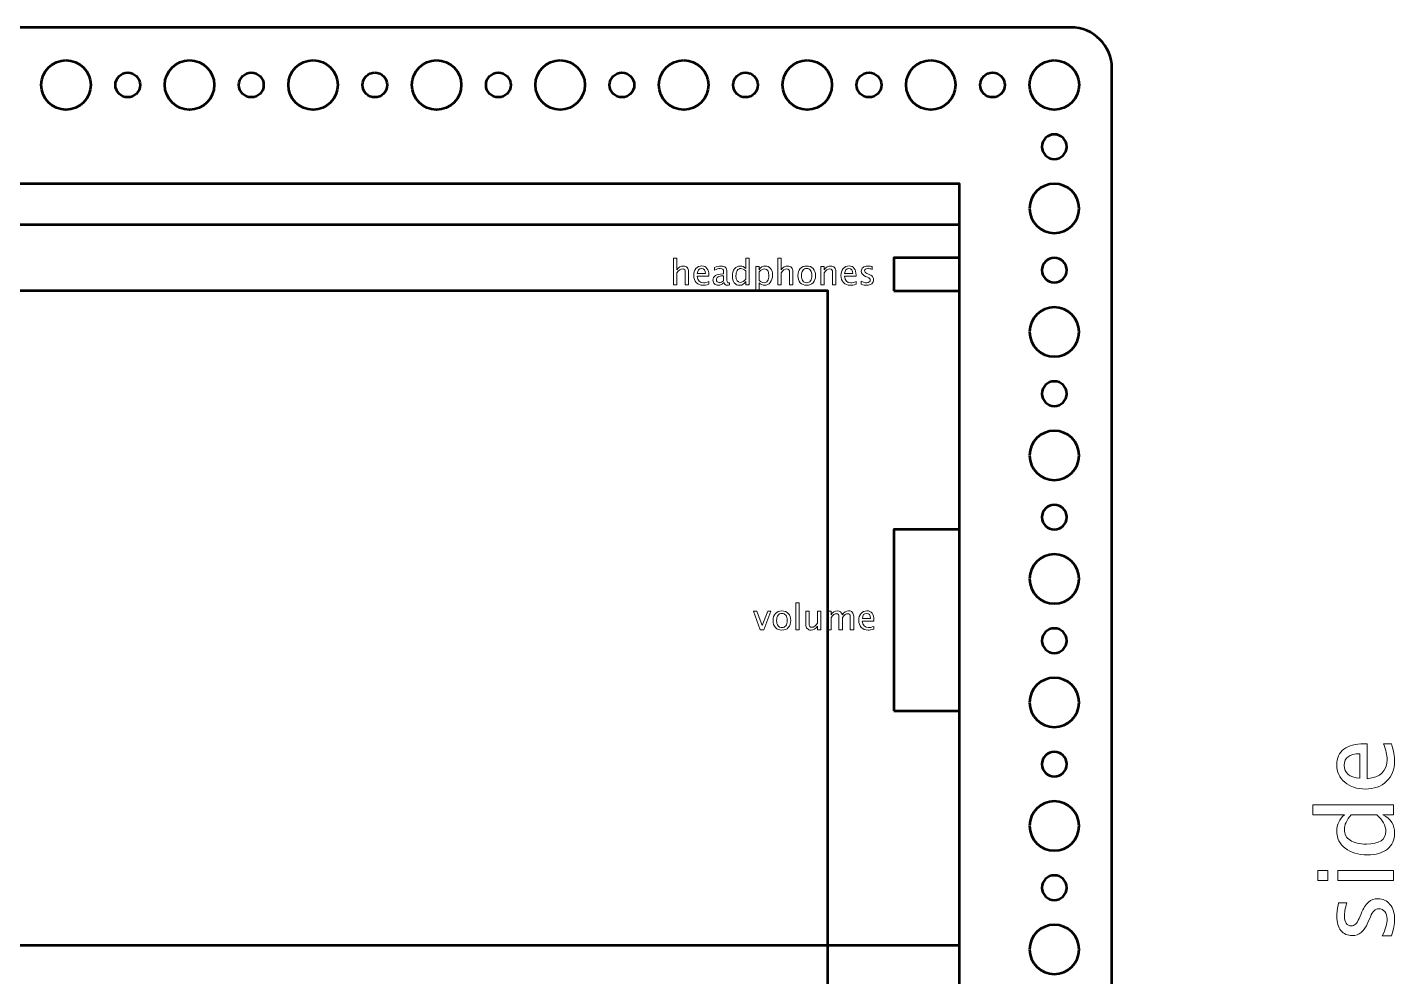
# Model space of a CAD drawing. Header units: centimetres. Extents: x -69 to 69, y -115 to 104.
# Drawn here: x 48.28 to 64.88, y -74.58 to -63.05 of the extents above; entities that cross this region are included whole.
import ezdxf

# ---------------------------------------------------------------- set-up
doc = ezdxf.new("R2010")
doc.units = ezdxf.units.CM
doc.header["$MEASUREMENT"] = 0
doc.layers.add('Layer 1', color=7, linetype='Continuous')

msp = doc.modelspace()

# ---------------------------------------------------------------- linework, layer by layer
at = {"layer": 'Layer 1', "color": 30, "lineweight": 53}
for points in [[(30.4, -85.05), (59.6, -85.05), (59.6, -64.95), (30.4, -64.95), (30.4, -85.05)], [(58.8, -66.25), (59.6, -66.25), (59.6, -65.85), (58.8, -65.85), (58.8, -66.25)], [(32, -83.75), (58, -83.75), (58, -66.25), (32, -66.25), (32, -83.75)], [(58.8, -71.35), (59.6, -71.35), (59.6, -69.15), (58.8, -69.15), (58.8, -71.35)]]:
    msp.add_lwpolyline(points, close=True, dxfattribs=at)
at = {"layer": 'Layer 1', "lineweight": 53}
for centre, major_axis in [((48.75001, -63.75001), (0, 0.30001)), ((50.25001, -63.75001), (0, 0.30001)), ((51.75001, -63.75001), (0, 0.30001)), ((53.25001, -63.75001), (0, 0.30001)), ((54.75001, -63.75001), (0, 0.30001)), ((56.25001, -63.75001), (0, 0.30001)), ((57.75001, -63.75001), (0, 0.30001)), ((59.25001, -63.75001), (0, 0.30001)), ((60.75001, -63.75001), (0, 0.30001)), ((49.5, -63.75), (0, 0.15)), ((51, -63.75), (0, 0.15)), ((52.5, -63.75), (0, 0.15)), ((54, -63.75), (0, 0.15)), ((55.5, -63.75), (0, 0.15)), ((57, -63.75), (0, 0.15)), ((58.5, -63.75), (0, 0.15)), ((60, -63.75), (0, 0.15))]:
    msp.add_ellipse(centre, major_axis=major_axis, ratio=1, dxfattribs=at)
for points, knots in [([(28.55, -86.45), (28.55, -86.45), (28.55, -63.55), (28.55, -63.55), (28.55, -63.55), (28.55, -63.27386), (28.77386, -63.05), (29.05, -63.05), (29.05, -63.05), (29.05, -63.05), (60.95, -63.05), (60.95, -63.05), (60.95, -63.05), (61.22614, -63.05), (61.45, -63.27386), (61.45, -63.55), (61.45, -63.55), (61.45, -63.55), (61.45, -86.45), (61.45, -86.45), (61.45, -86.45), (61.45, -86.72614), (61.22614, -86.95), (60.95, -86.95), (60.95, -86.95), (60.95, -86.95), (29.05, -86.95), (29.05, -86.95), (29.05, -86.95), (28.77386, -86.95), (28.55, -86.72614), (28.55, -86.45)], [0, 0, 0, 0, 0.11111111, 0.11111111, 0.11111111, 0.11111111, 0.22222222, 0.22222222, 0.22222222, 0.22222222, 0.33333333, 0.33333333, 0.33333333, 0.33333333, 0.44444444, 0.44444444, 0.44444444, 0.44444444, 0.55555556, 0.55555556, 0.55555556, 0.55555556, 0.66666667, 0.66666667, 0.66666667, 0.66666667, 0.77777778, 0.77777778, 0.77777778, 0.77777778, 1, 1, 1, 1]), ([(60.6, -64.5), (60.6, -64.41716), (60.66716, -64.35), (60.75, -64.35), (60.75, -64.35), (60.83284, -64.35), (60.9, -64.41716), (60.9, -64.5), (60.9, -64.5), (60.9, -64.58284), (60.83284, -64.65), (60.75, -64.65), (60.75, -64.65), (60.66716, -64.65), (60.6, -64.58284), (60.6, -64.5)], [0, 0, 0, 0, 0.2, 0.2, 0.2, 0.2, 0.4, 0.4, 0.4, 0.4, 0.6, 0.6, 0.6, 0.6, 1, 1, 1, 1]), ([(60.45, -65.25), (60.45, -65.08431), (60.58431, -64.95), (60.75, -64.95), (60.75, -64.95), (60.91569, -64.95), (61.05, -65.08431), (61.05, -65.25), (61.05, -65.25), (61.05, -65.41569), (60.91569, -65.55), (60.75, -65.55), (60.75, -65.55), (60.58431, -65.55), (60.45, -65.41569), (60.45, -65.25)], [0, 0, 0, 0, 0.2, 0.2, 0.2, 0.2, 0.4, 0.4, 0.4, 0.4, 0.6, 0.6, 0.6, 0.6, 1, 1, 1, 1]), ([(60.6, -66), (60.6, -65.91716), (60.66716, -65.85), (60.75, -65.85), (60.75, -65.85), (60.83284, -65.85), (60.9, -65.91716), (60.9, -66), (60.9, -66), (60.9, -66.08284), (60.83284, -66.15), (60.75, -66.15), (60.75, -66.15), (60.66716, -66.15), (60.6, -66.08284), (60.6, -66)], [0, 0, 0, 0, 0.2, 0.2, 0.2, 0.2, 0.4, 0.4, 0.4, 0.4, 0.6, 0.6, 0.6, 0.6, 1, 1, 1, 1]), ([(32, -66.25), (32, -66.25), (58, -66.25), (58, -66.25), (58, -66.25), (58, -66.25), (58, -83.75), (58, -83.75), (58, -83.75), (58, -83.75), (32, -83.75), (32, -83.75), (32, -83.75), (32, -83.75), (32, -66.25), (32, -66.25)], [0, 0, 0, 0, 0.2, 0.2, 0.2, 0.2, 0.4, 0.4, 0.4, 0.4, 0.6, 0.6, 0.6, 0.6, 1, 1, 1, 1]), ([(60.45, -66.75), (60.45, -66.58431), (60.58431, -66.45), (60.75, -66.45), (60.75, -66.45), (60.91569, -66.45), (61.05, -66.58431), (61.05, -66.75), (61.05, -66.75), (61.05, -66.91569), (60.91569, -67.05), (60.75, -67.05), (60.75, -67.05), (60.58431, -67.05), (60.45, -66.91569), (60.45, -66.75)], [0, 0, 0, 0, 0.2, 0.2, 0.2, 0.2, 0.4, 0.4, 0.4, 0.4, 0.6, 0.6, 0.6, 0.6, 1, 1, 1, 1]), ([(60.6, -67.5), (60.6, -67.41716), (60.66716, -67.35), (60.75, -67.35), (60.75, -67.35), (60.83284, -67.35), (60.9, -67.41716), (60.9, -67.5), (60.9, -67.5), (60.9, -67.58284), (60.83284, -67.65), (60.75, -67.65), (60.75, -67.65), (60.66716, -67.65), (60.6, -67.58284), (60.6, -67.5)], [0, 0, 0, 0, 0.2, 0.2, 0.2, 0.2, 0.4, 0.4, 0.4, 0.4, 0.6, 0.6, 0.6, 0.6, 1, 1, 1, 1]), ([(60.45, -68.25), (60.45, -68.08431), (60.58431, -67.95), (60.75, -67.95), (60.75, -67.95), (60.91569, -67.95), (61.05, -68.08431), (61.05, -68.25), (61.05, -68.25), (61.05, -68.41569), (60.91569, -68.55), (60.75, -68.55), (60.75, -68.55), (60.58431, -68.55), (60.45, -68.41569), (60.45, -68.25)], [0, 0, 0, 0, 0.2, 0.2, 0.2, 0.2, 0.4, 0.4, 0.4, 0.4, 0.6, 0.6, 0.6, 0.6, 1, 1, 1, 1]), ([(60.6, -69), (60.6, -68.91716), (60.66716, -68.85), (60.75, -68.85), (60.75, -68.85), (60.83284, -68.85), (60.9, -68.91716), (60.9, -69), (60.9, -69), (60.9, -69.08284), (60.83284, -69.15), (60.75, -69.15), (60.75, -69.15), (60.66716, -69.15), (60.6, -69.08284), (60.6, -69)], [0, 0, 0, 0, 0.2, 0.2, 0.2, 0.2, 0.4, 0.4, 0.4, 0.4, 0.6, 0.6, 0.6, 0.6, 1, 1, 1, 1]), ([(60.45, -69.75), (60.45, -69.58431), (60.58431, -69.45), (60.75, -69.45), (60.75, -69.45), (60.91569, -69.45), (61.05, -69.58431), (61.05, -69.75), (61.05, -69.75), (61.05, -69.91569), (60.91569, -70.05), (60.75, -70.05), (60.75, -70.05), (60.58431, -70.05), (60.45, -69.91569), (60.45, -69.75)], [0, 0, 0, 0, 0.2, 0.2, 0.2, 0.2, 0.4, 0.4, 0.4, 0.4, 0.6, 0.6, 0.6, 0.6, 1, 1, 1, 1]), ([(60.6, -70.5), (60.6, -70.41716), (60.66716, -70.35), (60.75, -70.35), (60.75, -70.35), (60.83284, -70.35), (60.9, -70.41716), (60.9, -70.5), (60.9, -70.5), (60.9, -70.58284), (60.83284, -70.65), (60.75, -70.65), (60.75, -70.65), (60.66716, -70.65), (60.6, -70.58284), (60.6, -70.5)], [0, 0, 0, 0, 0.2, 0.2, 0.2, 0.2, 0.4, 0.4, 0.4, 0.4, 0.6, 0.6, 0.6, 0.6, 1, 1, 1, 1]), ([(60.45, -71.25), (60.45, -71.08431), (60.58431, -70.95), (60.75, -70.95), (60.75, -70.95), (60.91569, -70.95), (61.05, -71.08431), (61.05, -71.25), (61.05, -71.25), (61.05, -71.41569), (60.91569, -71.55), (60.75, -71.55), (60.75, -71.55), (60.58431, -71.55), (60.45, -71.41569), (60.45, -71.25)], [0, 0, 0, 0, 0.2, 0.2, 0.2, 0.2, 0.4, 0.4, 0.4, 0.4, 0.6, 0.6, 0.6, 0.6, 1, 1, 1, 1]), ([(60.6, -72), (60.6, -71.91716), (60.66716, -71.85), (60.75, -71.85), (60.75, -71.85), (60.83284, -71.85), (60.9, -71.91716), (60.9, -72), (60.9, -72), (60.9, -72.08284), (60.83284, -72.15), (60.75, -72.15), (60.75, -72.15), (60.66716, -72.15), (60.6, -72.08284), (60.6, -72)], [0, 0, 0, 0, 0.2, 0.2, 0.2, 0.2, 0.4, 0.4, 0.4, 0.4, 0.6, 0.6, 0.6, 0.6, 1, 1, 1, 1]), ([(60.45, -72.75), (60.45, -72.58431), (60.58431, -72.45), (60.75, -72.45), (60.75, -72.45), (60.91569, -72.45), (61.05, -72.58431), (61.05, -72.75), (61.05, -72.75), (61.05, -72.91569), (60.91569, -73.05), (60.75, -73.05), (60.75, -73.05), (60.58431, -73.05), (60.45, -72.91569), (60.45, -72.75)], [0, 0, 0, 0, 0.2, 0.2, 0.2, 0.2, 0.4, 0.4, 0.4, 0.4, 0.6, 0.6, 0.6, 0.6, 1, 1, 1, 1]), ([(60.6, -73.5), (60.6, -73.41716), (60.66716, -73.35), (60.75, -73.35), (60.75, -73.35), (60.83284, -73.35), (60.9, -73.41716), (60.9, -73.5), (60.9, -73.5), (60.9, -73.58284), (60.83284, -73.65), (60.75, -73.65), (60.75, -73.65), (60.66716, -73.65), (60.6, -73.58284), (60.6, -73.5)], [0, 0, 0, 0, 0.2, 0.2, 0.2, 0.2, 0.4, 0.4, 0.4, 0.4, 0.6, 0.6, 0.6, 0.6, 1, 1, 1, 1]), ([(60.45, -74.25), (60.45, -74.08431), (60.58431, -73.95), (60.75, -73.95), (60.75, -73.95), (60.91569, -73.95), (61.05, -74.08431), (61.05, -74.25), (61.05, -74.25), (61.05, -74.41569), (60.91569, -74.55), (60.75, -74.55), (60.75, -74.55), (60.58431, -74.55), (60.45, -74.41569), (60.45, -74.25)], [0, 0, 0, 0, 0.2, 0.2, 0.2, 0.2, 0.4, 0.4, 0.4, 0.4, 0.6, 0.6, 0.6, 0.6, 1, 1, 1, 1])]:
    msp.add_open_spline(points, degree=3, knots=knots, dxfattribs=at)
at = {"layer": 'Layer 1', "color": 5, "lineweight": 53}
msp.add_open_spline([(30.4, -65.45), (30.4, -65.45), (59.6, -65.45), (59.6, -65.45), (59.6, -65.45), (59.6, -65.45), (59.6, -74.2), (59.6, -74.2), (59.6, -74.2), (59.6, -74.2), (30.4, -74.2), (30.4, -74.2), (30.4, -74.2), (30.4, -74.2), (30.4, -65.45), (30.4, -65.45)], degree=3, knots=[0, 0, 0, 0, 0.2, 0.2, 0.2, 0.2, 0.4, 0.4, 0.4, 0.4, 0.6, 0.6, 0.6, 0.6, 1, 1, 1, 1], dxfattribs=at)
at = {"layer": 'Layer 1', "color": 30, "lineweight": 9}
for points, knots in [([(56.12671, -66.17806), (56.12671, -66.17806), (56.12671, -65.85167), (56.12671, -65.85167), (56.12671, -65.85167), (56.12671, -65.85167), (56.16735, -65.85167), (56.16735, -65.85167), (56.16735, -65.85167), (56.16735, -65.85167), (56.16735, -65.9961), (56.16735, -65.9961), (56.16735, -65.9961), (56.18887, -65.9647), (56.21526, -65.94904), (56.24644, -65.94904), (56.24644, -65.94904), (56.26606, -65.94904), (56.28165, -65.95518), (56.29315, -65.96752), (56.29315, -65.96752), (56.30465, -65.9798), (56.31043, -65.99638), (56.31043, -66.01712), (56.31043, -66.01712), (56.31043, -66.01712), (56.31043, -66.17806), (56.31043, -66.17806), (56.31043, -66.17806), (56.31043, -66.17806), (56.2698, -66.17806), (56.2698, -66.17806), (56.2698, -66.17806), (56.2698, -66.17806), (56.2698, -66.03039), (56.2698, -66.03039), (56.2698, -66.03039), (56.2698, -66.01374), (56.26733, -66.00188), (56.26246, -65.99483), (56.26246, -65.99483), (56.25752, -65.9877), (56.2494, -65.98417), (56.23805, -65.98417), (56.23805, -65.98417), (56.21307, -65.98417), (56.1895, -66.00047), (56.16735, -66.03307), (56.16735, -66.03307), (56.16735, -66.03307), (56.16735, -66.17806), (56.16735, -66.17806), (56.16735, -66.17806), (56.16735, -66.17806), (56.12671, -66.17806), (56.12671, -66.17806)], [0, 0, 0, 0, 0.06666667, 0.06666667, 0.06666667, 0.06666667, 0.13333333, 0.13333333, 0.13333333, 0.13333333, 0.2, 0.2, 0.2, 0.2, 0.26666667, 0.26666667, 0.26666667, 0.26666667, 0.33333333, 0.33333333, 0.33333333, 0.33333333, 0.4, 0.4, 0.4, 0.4, 0.46666667, 0.46666667, 0.46666667, 0.46666667, 0.53333333, 0.53333333, 0.53333333, 0.53333333, 0.6, 0.6, 0.6, 0.6, 0.66666667, 0.66666667, 0.66666667, 0.66666667, 0.73333333, 0.73333333, 0.73333333, 0.73333333, 0.8, 0.8, 0.8, 0.8, 0.86666667, 0.86666667, 0.86666667, 0.86666667, 1, 1, 1, 1]), ([(57.00344, -66.17806), (57.00344, -66.17806), (57.00344, -66.13594), (57.00344, -66.13594), (57.00344, -66.13594), (56.98685, -66.16741), (56.96188, -66.18314), (56.92851, -66.18314), (56.92851, -66.18314), (56.90141, -66.18314), (56.88011, -66.17333), (56.86458, -66.15365), (56.86458, -66.15365), (56.84906, -66.13396), (56.8413, -66.10708), (56.8413, -66.073), (56.8413, -66.073), (56.8413, -66.03575), (56.85012, -66.00576), (56.86769, -65.98305), (56.86769, -65.98305), (56.88533, -65.9604), (56.90847, -65.94904), (56.93718, -65.94904), (56.93718, -65.94904), (56.96378, -65.94904), (56.98594, -65.9592), (57.00344, -65.97959), (57.00344, -65.97959), (57.00344, -65.97959), (57.00344, -65.85167), (57.00344, -65.85167), (57.00344, -65.85167), (57.00344, -65.85167), (57.04407, -65.85167), (57.04407, -65.85167), (57.04407, -65.85167), (57.04407, -65.85167), (57.04407, -66.17806), (57.04407, -66.17806), (57.04407, -66.17806), (57.04407, -66.17806), (57.00344, -66.17806), (57.00344, -66.17806)], [0, 0, 0, 0, 0.08333333, 0.08333333, 0.08333333, 0.08333333, 0.16666667, 0.16666667, 0.16666667, 0.16666667, 0.25, 0.25, 0.25, 0.25, 0.33333333, 0.33333333, 0.33333333, 0.33333333, 0.41666667, 0.41666667, 0.41666667, 0.41666667, 0.5, 0.5, 0.5, 0.5, 0.58333333, 0.58333333, 0.58333333, 0.58333333, 0.66666667, 0.66666667, 0.66666667, 0.66666667, 0.75, 0.75, 0.75, 0.75, 0.83333333, 0.83333333, 0.83333333, 0.83333333, 1, 1, 1, 1]), ([(57.39192, -66.17806), (57.39192, -66.17806), (57.39192, -65.85167), (57.39192, -65.85167), (57.39192, -65.85167), (57.39192, -65.85167), (57.43256, -65.85167), (57.43256, -65.85167), (57.43256, -65.85167), (57.43256, -65.85167), (57.43256, -65.9961), (57.43256, -65.9961), (57.43256, -65.9961), (57.45408, -65.9647), (57.48047, -65.94904), (57.51165, -65.94904), (57.51165, -65.94904), (57.53127, -65.94904), (57.54686, -65.95518), (57.55836, -65.96752), (57.55836, -65.96752), (57.56986, -65.9798), (57.57564, -65.99638), (57.57564, -66.01712), (57.57564, -66.01712), (57.57564, -66.01712), (57.57564, -66.17806), (57.57564, -66.17806), (57.57564, -66.17806), (57.57564, -66.17806), (57.53501, -66.17806), (57.53501, -66.17806), (57.53501, -66.17806), (57.53501, -66.17806), (57.53501, -66.03039), (57.53501, -66.03039), (57.53501, -66.03039), (57.53501, -66.01374), (57.53254, -66.00188), (57.52767, -65.99483), (57.52767, -65.99483), (57.52273, -65.9877), (57.51461, -65.98417), (57.50326, -65.98417), (57.50326, -65.98417), (57.47828, -65.98417), (57.45471, -66.00047), (57.43256, -66.03307), (57.43256, -66.03307), (57.43256, -66.03307), (57.43256, -66.17806), (57.43256, -66.17806), (57.43256, -66.17806), (57.43256, -66.17806), (57.39192, -66.17806), (57.39192, -66.17806)], [0, 0, 0, 0, 0.06666667, 0.06666667, 0.06666667, 0.06666667, 0.13333333, 0.13333333, 0.13333333, 0.13333333, 0.2, 0.2, 0.2, 0.2, 0.26666667, 0.26666667, 0.26666667, 0.26666667, 0.33333333, 0.33333333, 0.33333333, 0.33333333, 0.4, 0.4, 0.4, 0.4, 0.46666667, 0.46666667, 0.46666667, 0.46666667, 0.53333333, 0.53333333, 0.53333333, 0.53333333, 0.6, 0.6, 0.6, 0.6, 0.66666667, 0.66666667, 0.66666667, 0.66666667, 0.73333333, 0.73333333, 0.73333333, 0.73333333, 0.8, 0.8, 0.8, 0.8, 0.86666667, 0.86666667, 0.86666667, 0.86666667, 1, 1, 1, 1]), ([(56.55414, -66.17086), (56.52683, -66.17905), (56.50348, -66.18314), (56.484, -66.18314), (56.484, -66.18314), (56.45077, -66.18314), (56.42375, -66.17213), (56.40294, -66.15019), (56.40294, -66.15019), (56.38212, -66.12825), (56.37168, -66.09981), (56.37168, -66.06482), (56.37168, -66.06482), (56.37168, -66.03088), (56.38085, -66.00301), (56.39927, -65.98121), (56.39927, -65.98121), (56.41768, -65.95948), (56.44125, -65.94862), (56.46996, -65.94862), (56.46996, -65.94862), (56.49713, -65.94862), (56.51815, -65.95828), (56.53297, -65.97761), (56.53297, -65.97761), (56.54779, -65.99695), (56.55519, -66.02432), (56.55519, -66.05981), (56.55519, -66.05981), (56.55519, -66.05981), (56.55498, -66.07223), (56.55498, -66.07223), (56.55498, -66.07223), (56.55498, -66.07223), (56.41317, -66.07223), (56.41317, -66.07223), (56.41317, -66.07223), (56.41909, -66.12585), (56.44527, -66.15266), (56.49162, -66.15266), (56.49162, -66.15266), (56.50863, -66.15266), (56.52944, -66.14786), (56.55414, -66.13827), (56.55414, -66.13827), (56.55414, -66.13827), (56.55414, -66.17086), (56.55414, -66.17086)], [0, 0, 0, 0, 0.07692308, 0.07692308, 0.07692308, 0.07692308, 0.15384615, 0.15384615, 0.15384615, 0.15384615, 0.23076923, 0.23076923, 0.23076923, 0.23076923, 0.30769231, 0.30769231, 0.30769231, 0.30769231, 0.38461538, 0.38461538, 0.38461538, 0.38461538, 0.46153846, 0.46153846, 0.46153846, 0.46153846, 0.53846154, 0.53846154, 0.53846154, 0.53846154, 0.61538462, 0.61538462, 0.61538462, 0.61538462, 0.69230769, 0.69230769, 0.69230769, 0.69230769, 0.76923077, 0.76923077, 0.76923077, 0.76923077, 0.84615385, 0.84615385, 0.84615385, 0.84615385, 1, 1, 1, 1]), ([(56.41528, -66.04175), (56.41528, -66.04175), (56.51434, -66.04175), (56.51434, -66.04175), (56.51434, -66.04175), (56.51434, -65.99998), (56.49875, -65.97909), (56.46763, -65.97909), (56.46763, -65.97909), (56.43631, -65.97909), (56.41888, -65.99998), (56.41528, -66.04175)], [0, 0, 0, 0, 0.25, 0.25, 0.25, 0.25, 0.5, 0.5, 0.5, 0.5, 1, 1, 1, 1]), ([(56.74097, -66.14949), (56.71656, -66.17192), (56.69306, -66.18314), (56.67048, -66.18314), (56.67048, -66.18314), (56.65193, -66.18314), (56.63648, -66.17735), (56.62427, -66.16571), (56.62427, -66.16571), (56.61199, -66.15407), (56.60586, -66.1394), (56.60586, -66.12169), (56.60586, -66.12169), (56.60586, -66.0972), (56.61616, -66.07837), (56.63676, -66.06524), (56.63676, -66.06524), (56.65736, -66.05212), (56.68692, -66.04556), (56.72545, -66.04556), (56.72545, -66.04556), (56.72545, -66.04556), (56.73497, -66.04556), (56.73497, -66.04556), (56.73497, -66.04556), (56.73497, -66.04556), (56.73497, -66.01854), (56.73497, -66.01854), (56.73497, -66.01854), (56.73497, -65.9925), (56.72143, -65.97952), (56.69426, -65.97952), (56.69426, -65.97952), (56.67324, -65.97952), (56.65024, -65.98615), (56.62533, -65.99941), (56.62533, -65.99941), (56.62533, -65.99941), (56.62533, -65.96597), (56.62533, -65.96597), (56.62533, -65.96597), (56.65271, -65.95468), (56.67853, -65.94904), (56.70273, -65.94904), (56.70273, -65.94904), (56.72763, -65.94904), (56.74605, -65.95468), (56.75783, -65.96604), (56.75783, -65.96604), (56.76969, -65.9774), (56.77561, -65.9949), (56.77561, -66.01854), (56.77561, -66.01854), (56.77561, -66.01854), (56.77561, -66.11992), (56.77561, -66.11992), (56.77561, -66.11992), (56.77561, -66.14314), (56.78274, -66.15478), (56.79706, -66.15478), (56.79706, -66.15478), (56.79882, -66.15478), (56.80143, -66.15449), (56.80489, -66.15393), (56.80489, -66.15393), (56.80489, -66.15393), (56.80778, -66.17651), (56.80778, -66.17651), (56.80778, -66.17651), (56.79854, -66.18095), (56.78838, -66.18314), (56.77723, -66.18314), (56.77723, -66.18314), (56.75826, -66.18314), (56.74619, -66.17192), (56.74097, -66.14949)], [0, 0, 0, 0, 0.05, 0.05, 0.05, 0.05, 0.1, 0.1, 0.1, 0.1, 0.15, 0.15, 0.15, 0.15, 0.2, 0.2, 0.2, 0.2, 0.25, 0.25, 0.25, 0.25, 0.3, 0.3, 0.3, 0.3, 0.35, 0.35, 0.35, 0.35, 0.4, 0.4, 0.4, 0.4, 0.45, 0.45, 0.45, 0.45, 0.5, 0.5, 0.5, 0.5, 0.55, 0.55, 0.55, 0.55, 0.6, 0.6, 0.6, 0.6, 0.65, 0.65, 0.65, 0.65, 0.7, 0.7, 0.7, 0.7, 0.75, 0.75, 0.75, 0.75, 0.8, 0.8, 0.8, 0.8, 0.85, 0.85, 0.85, 0.85, 0.9, 0.9, 0.9, 0.9, 1, 1, 1, 1]), ([(56.73497, -66.12733), (56.73497, -66.12733), (56.73497, -66.06969), (56.73497, -66.06969), (56.73497, -66.06969), (56.73497, -66.06969), (56.72192, -66.06926), (56.72192, -66.06926), (56.72192, -66.06926), (56.69934, -66.06926), (56.68114, -66.07343), (56.66724, -66.08175), (56.66724, -66.08175), (56.65341, -66.09015), (56.6465, -66.10123), (56.6465, -66.11505), (56.6465, -66.11505), (56.6465, -66.12472), (56.64995, -66.1329), (56.6568, -66.13961), (56.6568, -66.13961), (56.66371, -66.14631), (56.67211, -66.1497), (56.68206, -66.1497), (56.68206, -66.1497), (56.69899, -66.1497), (56.71663, -66.14222), (56.73497, -66.12733)], [0, 0, 0, 0, 0.125, 0.125, 0.125, 0.125, 0.25, 0.25, 0.25, 0.25, 0.375, 0.375, 0.375, 0.375, 0.5, 0.5, 0.5, 0.5, 0.625, 0.625, 0.625, 0.625, 0.75, 0.75, 0.75, 0.75, 1, 1, 1, 1]), ([(57.00344, -66.00739), (56.98234, -65.98883), (56.96237, -65.97952), (56.94346, -65.97952), (56.94346, -65.97952), (56.92484, -65.97952), (56.91044, -65.98728), (56.90021, -66.00287), (56.90021, -66.00287), (56.88998, -66.01839), (56.8849, -66.04041), (56.8849, -66.06891), (56.8849, -66.06891), (56.8849, -66.12133), (56.90226, -66.14758), (56.93704, -66.14758), (56.93704, -66.14758), (56.95962, -66.14758), (56.98177, -66.13523), (57.00344, -66.11061), (57.00344, -66.11061), (57.00344, -66.11061), (57.00344, -66.00739), (57.00344, -66.00739)], [0, 0, 0, 0, 0.14285714, 0.14285714, 0.14285714, 0.14285714, 0.28571429, 0.28571429, 0.28571429, 0.28571429, 0.42857143, 0.42857143, 0.42857143, 0.42857143, 0.57142857, 0.57142857, 0.57142857, 0.57142857, 0.71428571, 0.71428571, 0.71428571, 0.71428571, 1, 1, 1, 1]), ([(57.1255, -66.25976), (57.1255, -66.25976), (57.1255, -65.9537), (57.1255, -65.9537), (57.1255, -65.9537), (57.1255, -65.9537), (57.16614, -65.9537), (57.16614, -65.9537), (57.16614, -65.9537), (57.16614, -65.9537), (57.16614, -65.9961), (57.16614, -65.9961), (57.16614, -65.9961), (57.18279, -65.9647), (57.20784, -65.94904), (57.24121, -65.94904), (57.24121, -65.94904), (57.26823, -65.94904), (57.28947, -65.95885), (57.30499, -65.97853), (57.30499, -65.97853), (57.32051, -65.99822), (57.32827, -66.0251), (57.32827, -66.05917), (57.32827, -66.05917), (57.32827, -66.09629), (57.31946, -66.12627), (57.30189, -66.14899), (57.30189, -66.14899), (57.28432, -66.17178), (57.26118, -66.18314), (57.23253, -66.18314), (57.23253, -66.18314), (57.20593, -66.18314), (57.18378, -66.17298), (57.16614, -66.15259), (57.16614, -66.15259), (57.16614, -66.15259), (57.16614, -66.25976), (57.16614, -66.25976), (57.16614, -66.25976), (57.16614, -66.25976), (57.1255, -66.25976), (57.1255, -66.25976)], [0, 0, 0, 0, 0.08333333, 0.08333333, 0.08333333, 0.08333333, 0.16666667, 0.16666667, 0.16666667, 0.16666667, 0.25, 0.25, 0.25, 0.25, 0.33333333, 0.33333333, 0.33333333, 0.33333333, 0.41666667, 0.41666667, 0.41666667, 0.41666667, 0.5, 0.5, 0.5, 0.5, 0.58333333, 0.58333333, 0.58333333, 0.58333333, 0.66666667, 0.66666667, 0.66666667, 0.66666667, 0.75, 0.75, 0.75, 0.75, 0.83333333, 0.83333333, 0.83333333, 0.83333333, 1, 1, 1, 1]), ([(57.16614, -66.12458), (57.18709, -66.14328), (57.20706, -66.15266), (57.22604, -66.15266), (57.22604, -66.15266), (57.24474, -66.15266), (57.2592, -66.14483), (57.26936, -66.12924), (57.26936, -66.12924), (57.27959, -66.11364), (57.28467, -66.0917), (57.28467, -66.06334), (57.28467, -66.06334), (57.28467, -66.01084), (57.26732, -65.9846), (57.2326, -65.9846), (57.2326, -65.9846), (57.20988, -65.9846), (57.18773, -65.99687), (57.16614, -66.0215), (57.16614, -66.0215), (57.16614, -66.0215), (57.16614, -66.12458), (57.16614, -66.12458)], [0, 0, 0, 0, 0.14285714, 0.14285714, 0.14285714, 0.14285714, 0.28571429, 0.28571429, 0.28571429, 0.28571429, 0.42857143, 0.42857143, 0.42857143, 0.42857143, 0.57142857, 0.57142857, 0.57142857, 0.57142857, 0.71428571, 0.71428571, 0.71428571, 0.71428571, 1, 1, 1, 1]), ([(57.74399, -66.18314), (57.71104, -66.18314), (57.68494, -66.17263), (57.66575, -66.1516), (57.66575, -66.1516), (57.64649, -66.13058), (57.63689, -66.102), (57.63689, -66.06595), (57.63689, -66.06595), (57.63689, -66.02997), (57.64649, -66.00146), (57.66575, -65.98051), (57.66575, -65.98051), (57.68494, -65.95955), (57.71104, -65.94904), (57.74399, -65.94904), (57.74399, -65.94904), (57.77694, -65.94904), (57.80305, -65.95955), (57.82224, -65.98051), (57.82224, -65.98051), (57.8415, -66.00146), (57.85109, -66.02997), (57.85109, -66.06595), (57.85109, -66.06595), (57.85109, -66.102), (57.8415, -66.13058), (57.82224, -66.1516), (57.82224, -66.1516), (57.80305, -66.17263), (57.77694, -66.18314), (57.74399, -66.18314)], [0, 0, 0, 0, 0.11111111, 0.11111111, 0.11111111, 0.11111111, 0.22222222, 0.22222222, 0.22222222, 0.22222222, 0.33333333, 0.33333333, 0.33333333, 0.33333333, 0.44444444, 0.44444444, 0.44444444, 0.44444444, 0.55555556, 0.55555556, 0.55555556, 0.55555556, 0.66666667, 0.66666667, 0.66666667, 0.66666667, 0.77777778, 0.77777778, 0.77777778, 0.77777778, 1, 1, 1, 1]), ([(57.74392, -66.15266), (57.76403, -66.15266), (57.77969, -66.14511), (57.79084, -66.12994), (57.79084, -66.12994), (57.80192, -66.11484), (57.80749, -66.09346), (57.80749, -66.06595), (57.80749, -66.06595), (57.80749, -66.0385), (57.80192, -66.01719), (57.79084, -66.0021), (57.79084, -66.0021), (57.77969, -65.98707), (57.76403, -65.97952), (57.74392, -65.97952), (57.74392, -65.97952), (57.72374, -65.97952), (57.70808, -65.98707), (57.69707, -66.0021), (57.69707, -66.0021), (57.686, -66.01719), (57.68049, -66.0385), (57.68049, -66.06595), (57.68049, -66.06595), (57.68049, -66.09346), (57.686, -66.11484), (57.69707, -66.12994), (57.69707, -66.12994), (57.70808, -66.14511), (57.72374, -66.15266), (57.74392, -66.15266)], [0, 0, 0, 0, 0.11111111, 0.11111111, 0.11111111, 0.11111111, 0.22222222, 0.22222222, 0.22222222, 0.22222222, 0.33333333, 0.33333333, 0.33333333, 0.33333333, 0.44444444, 0.44444444, 0.44444444, 0.44444444, 0.55555556, 0.55555556, 0.55555556, 0.55555556, 0.66666667, 0.66666667, 0.66666667, 0.66666667, 0.77777778, 0.77777778, 0.77777778, 0.77777778, 1, 1, 1, 1]), ([(57.91474, -66.17806), (57.91474, -66.17806), (57.91474, -65.9537), (57.91474, -65.9537), (57.91474, -65.9537), (57.91474, -65.9537), (57.95538, -65.9537), (57.95538, -65.9537), (57.95538, -65.9537), (57.95538, -65.9537), (57.95538, -65.9961), (57.95538, -65.9961), (57.95538, -65.9961), (57.9769, -65.9647), (58.00329, -65.94904), (58.03447, -65.94904), (58.03447, -65.94904), (58.05409, -65.94904), (58.06968, -65.95518), (58.08118, -65.96752), (58.08118, -65.96752), (58.09268, -65.9798), (58.09846, -65.99638), (58.09846, -66.01712), (58.09846, -66.01712), (58.09846, -66.01712), (58.09846, -66.17806), (58.09846, -66.17806), (58.09846, -66.17806), (58.09846, -66.17806), (58.05783, -66.17806), (58.05783, -66.17806), (58.05783, -66.17806), (58.05783, -66.17806), (58.05783, -66.03039), (58.05783, -66.03039), (58.05783, -66.03039), (58.05783, -66.01374), (58.05536, -66.00188), (58.05049, -65.99483), (58.05049, -65.99483), (58.04555, -65.9877), (58.03743, -65.98417), (58.02608, -65.98417), (58.02608, -65.98417), (58.0011, -65.98417), (57.97753, -66.00047), (57.95538, -66.03307), (57.95538, -66.03307), (57.95538, -66.03307), (57.95538, -66.17806), (57.95538, -66.17806), (57.95538, -66.17806), (57.95538, -66.17806), (57.91474, -66.17806), (57.91474, -66.17806)], [0, 0, 0, 0, 0.06666667, 0.06666667, 0.06666667, 0.06666667, 0.13333333, 0.13333333, 0.13333333, 0.13333333, 0.2, 0.2, 0.2, 0.2, 0.26666667, 0.26666667, 0.26666667, 0.26666667, 0.33333333, 0.33333333, 0.33333333, 0.33333333, 0.4, 0.4, 0.4, 0.4, 0.46666667, 0.46666667, 0.46666667, 0.46666667, 0.53333333, 0.53333333, 0.53333333, 0.53333333, 0.6, 0.6, 0.6, 0.6, 0.66666667, 0.66666667, 0.66666667, 0.66666667, 0.73333333, 0.73333333, 0.73333333, 0.73333333, 0.8, 0.8, 0.8, 0.8, 0.86666667, 0.86666667, 0.86666667, 0.86666667, 1, 1, 1, 1]), ([(58.34217, -66.17086), (58.31486, -66.17905), (58.29151, -66.18314), (58.27203, -66.18314), (58.27203, -66.18314), (58.2388, -66.18314), (58.21178, -66.17213), (58.19097, -66.15019), (58.19097, -66.15019), (58.17015, -66.12825), (58.15971, -66.09981), (58.15971, -66.06482), (58.15971, -66.06482), (58.15971, -66.03088), (58.16888, -66.00301), (58.1873, -65.98121), (58.1873, -65.98121), (58.20571, -65.95948), (58.22928, -65.94862), (58.25799, -65.94862), (58.25799, -65.94862), (58.28516, -65.94862), (58.30618, -65.95828), (58.321, -65.97761), (58.321, -65.97761), (58.33582, -65.99695), (58.34322, -66.02432), (58.34322, -66.05981), (58.34322, -66.05981), (58.34322, -66.05981), (58.34301, -66.07223), (58.34301, -66.07223), (58.34301, -66.07223), (58.34301, -66.07223), (58.2012, -66.07223), (58.2012, -66.07223), (58.2012, -66.07223), (58.20712, -66.12585), (58.2333, -66.15266), (58.27965, -66.15266), (58.27965, -66.15266), (58.29666, -66.15266), (58.31747, -66.14786), (58.34217, -66.13827), (58.34217, -66.13827), (58.34217, -66.13827), (58.34217, -66.17086), (58.34217, -66.17086)], [0, 0, 0, 0, 0.07692308, 0.07692308, 0.07692308, 0.07692308, 0.15384615, 0.15384615, 0.15384615, 0.15384615, 0.23076923, 0.23076923, 0.23076923, 0.23076923, 0.30769231, 0.30769231, 0.30769231, 0.30769231, 0.38461538, 0.38461538, 0.38461538, 0.38461538, 0.46153846, 0.46153846, 0.46153846, 0.46153846, 0.53846154, 0.53846154, 0.53846154, 0.53846154, 0.61538462, 0.61538462, 0.61538462, 0.61538462, 0.69230769, 0.69230769, 0.69230769, 0.69230769, 0.76923077, 0.76923077, 0.76923077, 0.76923077, 0.84615385, 0.84615385, 0.84615385, 0.84615385, 1, 1, 1, 1]), ([(58.20331, -66.04175), (58.20331, -66.04175), (58.30237, -66.04175), (58.30237, -66.04175), (58.30237, -66.04175), (58.30237, -65.99998), (58.28678, -65.97909), (58.25566, -65.97909), (58.25566, -65.97909), (58.22434, -65.97909), (58.20691, -65.99998), (58.20331, -66.04175)], [0, 0, 0, 0, 0.25, 0.25, 0.25, 0.25, 0.5, 0.5, 0.5, 0.5, 1, 1, 1, 1]), ([(58.40532, -66.17002), (58.40532, -66.17002), (58.40532, -66.13276), (58.40532, -66.13276), (58.40532, -66.13276), (58.43192, -66.14603), (58.45499, -66.15266), (58.47467, -66.15266), (58.47467, -66.15266), (58.48638, -66.15266), (58.49612, -66.14949), (58.50381, -66.14314), (58.50381, -66.14314), (58.5115, -66.13686), (58.51538, -66.12895), (58.51538, -66.11943), (58.51538, -66.11943), (58.51538, -66.10553), (58.50459, -66.09403), (58.483, -66.08493), (58.483, -66.08493), (58.483, -66.08493), (58.45922, -66.07484), (58.45922, -66.07484), (58.45922, -66.07484), (58.42415, -66.0603), (58.40659, -66.03928), (58.40659, -66.01197), (58.40659, -66.01197), (58.40659, -65.99243), (58.4135, -65.97705), (58.42733, -65.96583), (58.42733, -65.96583), (58.44116, -65.95461), (58.46014, -65.94904), (58.4842, -65.94904), (58.4842, -65.94904), (58.49669, -65.94904), (58.51221, -65.95073), (58.53062, -65.95419), (58.53062, -65.95419), (58.53062, -65.95419), (58.53909, -65.95581), (58.53909, -65.95581), (58.53909, -65.95581), (58.53909, -65.95581), (58.53909, -65.98968), (58.53909, -65.98968), (58.53909, -65.98968), (58.51644, -65.9829), (58.49838, -65.97952), (58.4849, -65.97952), (58.4849, -65.97952), (58.47305, -65.97952), (58.46367, -65.98213), (58.45654, -65.98728), (58.45654, -65.98728), (58.44948, -65.99243), (58.44596, -65.99934), (58.44596, -66.00802), (58.44596, -66.00802), (58.44596, -66.02023), (58.45583, -66.0306), (58.47566, -66.039), (58.47566, -66.039), (58.47566, -66.039), (58.4952, -66.04725), (58.4952, -66.04725), (58.4952, -66.04725), (58.51736, -66.05656), (58.53302, -66.06644), (58.54219, -66.07681), (58.54219, -66.07681), (58.55144, -66.08719), (58.55602, -66.10017), (58.55602, -66.11569), (58.55602, -66.11569), (58.55602, -66.13537), (58.54826, -66.15153), (58.53267, -66.16416), (58.53267, -66.16416), (58.51715, -66.17679), (58.49725, -66.18314), (58.47305, -66.18314), (58.47305, -66.18314), (58.45442, -66.18314), (58.43192, -66.17877), (58.40532, -66.17002)], [0, 0, 0, 0, 0.04347826, 0.04347826, 0.04347826, 0.04347826, 0.08695652, 0.08695652, 0.08695652, 0.08695652, 0.13043478, 0.13043478, 0.13043478, 0.13043478, 0.17391304, 0.17391304, 0.17391304, 0.17391304, 0.2173913, 0.2173913, 0.2173913, 0.2173913, 0.26086957, 0.26086957, 0.26086957, 0.26086957, 0.30434783, 0.30434783, 0.30434783, 0.30434783, 0.34782609, 0.34782609, 0.34782609, 0.34782609, 0.39130435, 0.39130435, 0.39130435, 0.39130435, 0.43478261, 0.43478261, 0.43478261, 0.43478261, 0.47826087, 0.47826087, 0.47826087, 0.47826087, 0.52173913, 0.52173913, 0.52173913, 0.52173913, 0.56521739, 0.56521739, 0.56521739, 0.56521739, 0.60869565, 0.60869565, 0.60869565, 0.60869565, 0.65217391, 0.65217391, 0.65217391, 0.65217391, 0.69565217, 0.69565217, 0.69565217, 0.69565217, 0.73913043, 0.73913043, 0.73913043, 0.73913043, 0.7826087, 0.7826087, 0.7826087, 0.7826087, 0.82608696, 0.82608696, 0.82608696, 0.82608696, 0.86956522, 0.86956522, 0.86956522, 0.86956522, 0.91304348, 0.91304348, 0.91304348, 0.91304348, 1, 1, 1, 1]), ([(57.61298, -70.36684), (57.61298, -70.36684), (57.61298, -70.04045), (57.61298, -70.04045), (57.61298, -70.04045), (57.61298, -70.04045), (57.65362, -70.04045), (57.65362, -70.04045), (57.65362, -70.04045), (57.65362, -70.04045), (57.65362, -70.36684), (57.65362, -70.36684), (57.65362, -70.36684), (57.65362, -70.36684), (57.61298, -70.36684), (57.61298, -70.36684)], [0, 0, 0, 0, 0.2, 0.2, 0.2, 0.2, 0.4, 0.4, 0.4, 0.4, 0.6, 0.6, 0.6, 0.6, 1, 1, 1, 1]), ([(57.18055, -70.36684), (57.18055, -70.36684), (57.09701, -70.14248), (57.09701, -70.14248), (57.09701, -70.14248), (57.09701, -70.14248), (57.13765, -70.14248), (57.13765, -70.14248), (57.13765, -70.14248), (57.13765, -70.14248), (57.20277, -70.31682), (57.20277, -70.31682), (57.20277, -70.31682), (57.20277, -70.31682), (57.2717, -70.14248), (57.2717, -70.14248), (57.2717, -70.14248), (57.2717, -70.14248), (57.30994, -70.14248), (57.30994, -70.14248), (57.30994, -70.14248), (57.30994, -70.14248), (57.22126, -70.36684), (57.22126, -70.36684), (57.22126, -70.36684), (57.22126, -70.36684), (57.18055, -70.36684), (57.18055, -70.36684)], [0, 0, 0, 0, 0.125, 0.125, 0.125, 0.125, 0.25, 0.25, 0.25, 0.25, 0.375, 0.375, 0.375, 0.375, 0.5, 0.5, 0.5, 0.5, 0.625, 0.625, 0.625, 0.625, 0.75, 0.75, 0.75, 0.75, 1, 1, 1, 1]), ([(57.44223, -70.37192), (57.40928, -70.37192), (57.38318, -70.36141), (57.36399, -70.34038), (57.36399, -70.34038), (57.34473, -70.31936), (57.33513, -70.29078), (57.33513, -70.25473), (57.33513, -70.25473), (57.33513, -70.21875), (57.34473, -70.19024), (57.36399, -70.16929), (57.36399, -70.16929), (57.38318, -70.14833), (57.40928, -70.13782), (57.44223, -70.13782), (57.44223, -70.13782), (57.47518, -70.13782), (57.50129, -70.14833), (57.52048, -70.16929), (57.52048, -70.16929), (57.53974, -70.19024), (57.54933, -70.21875), (57.54933, -70.25473), (57.54933, -70.25473), (57.54933, -70.29078), (57.53974, -70.31936), (57.52048, -70.34038), (57.52048, -70.34038), (57.50129, -70.36141), (57.47518, -70.37192), (57.44223, -70.37192)], [0, 0, 0, 0, 0.11111111, 0.11111111, 0.11111111, 0.11111111, 0.22222222, 0.22222222, 0.22222222, 0.22222222, 0.33333333, 0.33333333, 0.33333333, 0.33333333, 0.44444444, 0.44444444, 0.44444444, 0.44444444, 0.55555556, 0.55555556, 0.55555556, 0.55555556, 0.66666667, 0.66666667, 0.66666667, 0.66666667, 0.77777778, 0.77777778, 0.77777778, 0.77777778, 1, 1, 1, 1]), ([(57.44216, -70.34144), (57.46227, -70.34144), (57.47793, -70.33389), (57.48908, -70.31872), (57.48908, -70.31872), (57.50016, -70.30362), (57.50573, -70.28224), (57.50573, -70.25473), (57.50573, -70.25473), (57.50573, -70.22728), (57.50016, -70.20597), (57.48908, -70.19088), (57.48908, -70.19088), (57.47793, -70.17585), (57.46227, -70.1683), (57.44216, -70.1683), (57.44216, -70.1683), (57.42198, -70.1683), (57.40632, -70.17585), (57.39531, -70.19088), (57.39531, -70.19088), (57.38424, -70.20597), (57.37873, -70.22728), (57.37873, -70.25473), (57.37873, -70.25473), (57.37873, -70.28224), (57.38424, -70.30362), (57.39531, -70.31872), (57.39531, -70.31872), (57.40632, -70.33389), (57.42198, -70.34144), (57.44216, -70.34144)], [0, 0, 0, 0, 0.11111111, 0.11111111, 0.11111111, 0.11111111, 0.22222222, 0.22222222, 0.22222222, 0.22222222, 0.33333333, 0.33333333, 0.33333333, 0.33333333, 0.44444444, 0.44444444, 0.44444444, 0.44444444, 0.55555556, 0.55555556, 0.55555556, 0.55555556, 0.66666667, 0.66666667, 0.66666667, 0.66666667, 0.77777778, 0.77777778, 0.77777778, 0.77777778, 1, 1, 1, 1]), ([(57.87587, -70.36684), (57.87587, -70.36684), (57.87587, -70.32465), (57.87587, -70.32465), (57.87587, -70.32465), (57.8542, -70.35619), (57.82789, -70.37192), (57.79698, -70.37192), (57.79698, -70.37192), (57.77737, -70.37192), (57.76178, -70.36578), (57.75021, -70.35343), (57.75021, -70.35343), (57.73857, -70.34109), (57.73278, -70.32451), (57.73278, -70.30355), (57.73278, -70.30355), (57.73278, -70.30355), (57.73278, -70.14248), (57.73278, -70.14248), (57.73278, -70.14248), (57.73278, -70.14248), (57.77342, -70.14248), (57.77342, -70.14248), (57.77342, -70.14248), (57.77342, -70.14248), (57.77342, -70.29029), (57.77342, -70.29029), (57.77342, -70.29029), (57.77342, -70.30715), (57.77589, -70.31907), (57.78076, -70.32613), (57.78076, -70.32613), (57.7857, -70.33326), (57.79388, -70.33678), (57.80538, -70.33678), (57.80538, -70.33678), (57.83022, -70.33678), (57.85378, -70.32049), (57.87587, -70.28782), (57.87587, -70.28782), (57.87587, -70.28782), (57.87587, -70.14248), (57.87587, -70.14248), (57.87587, -70.14248), (57.87587, -70.14248), (57.9165, -70.14248), (57.9165, -70.14248), (57.9165, -70.14248), (57.9165, -70.14248), (57.9165, -70.36684), (57.9165, -70.36684), (57.9165, -70.36684), (57.9165, -70.36684), (57.87587, -70.36684), (57.87587, -70.36684)], [0, 0, 0, 0, 0.06666667, 0.06666667, 0.06666667, 0.06666667, 0.13333333, 0.13333333, 0.13333333, 0.13333333, 0.2, 0.2, 0.2, 0.2, 0.26666667, 0.26666667, 0.26666667, 0.26666667, 0.33333333, 0.33333333, 0.33333333, 0.33333333, 0.4, 0.4, 0.4, 0.4, 0.46666667, 0.46666667, 0.46666667, 0.46666667, 0.53333333, 0.53333333, 0.53333333, 0.53333333, 0.6, 0.6, 0.6, 0.6, 0.66666667, 0.66666667, 0.66666667, 0.66666667, 0.73333333, 0.73333333, 0.73333333, 0.73333333, 0.8, 0.8, 0.8, 0.8, 0.86666667, 0.86666667, 0.86666667, 0.86666667, 1, 1, 1, 1]), ([(57.99807, -70.36684), (57.99807, -70.36684), (57.99807, -70.14248), (57.99807, -70.14248), (57.99807, -70.14248), (57.99807, -70.14248), (58.03871, -70.14248), (58.03871, -70.14248), (58.03871, -70.14248), (58.03871, -70.14248), (58.03871, -70.18488), (58.03871, -70.18488), (58.03871, -70.18488), (58.05854, -70.15348), (58.08394, -70.13782), (58.11505, -70.13782), (58.11505, -70.13782), (58.14504, -70.13782), (58.16543, -70.15348), (58.17629, -70.18488), (58.17629, -70.18488), (58.19555, -70.1532), (58.22067, -70.1374), (58.2515, -70.1374), (58.2515, -70.1374), (58.27119, -70.1374), (58.2865, -70.14318), (58.29743, -70.15482), (58.29743, -70.15482), (58.30837, -70.16646), (58.31387, -70.18276), (58.31387, -70.20372), (58.31387, -70.20372), (58.31387, -70.20372), (58.31387, -70.36684), (58.31387, -70.36684), (58.31387, -70.36684), (58.31387, -70.36684), (58.27323, -70.36684), (58.27323, -70.36684), (58.27323, -70.36684), (58.27323, -70.36684), (58.27323, -70.21042), (58.27323, -70.21042), (58.27323, -70.21042), (58.27323, -70.18488), (58.26307, -70.17211), (58.24275, -70.17211), (58.24275, -70.17211), (58.22166, -70.17211), (58.1995, -70.187), (58.17629, -70.21684), (58.17629, -70.21684), (58.17629, -70.21684), (58.17629, -70.36684), (58.17629, -70.36684), (58.17629, -70.36684), (58.17629, -70.36684), (58.13565, -70.36684), (58.13565, -70.36684), (58.13565, -70.36684), (58.13565, -70.36684), (58.13565, -70.21028), (58.13565, -70.21028), (58.13565, -70.21028), (58.13565, -70.18453), (58.12535, -70.17168), (58.10468, -70.17168), (58.10468, -70.17168), (58.08415, -70.17168), (58.06213, -70.18664), (58.03871, -70.21663), (58.03871, -70.21663), (58.03871, -70.21663), (58.03871, -70.36684), (58.03871, -70.36684), (58.03871, -70.36684), (58.03871, -70.36684), (57.99807, -70.36684), (57.99807, -70.36684)], [0, 0, 0, 0, 0.04761905, 0.04761905, 0.04761905, 0.04761905, 0.0952381, 0.0952381, 0.0952381, 0.0952381, 0.14285714, 0.14285714, 0.14285714, 0.14285714, 0.19047619, 0.19047619, 0.19047619, 0.19047619, 0.23809524, 0.23809524, 0.23809524, 0.23809524, 0.28571429, 0.28571429, 0.28571429, 0.28571429, 0.33333333, 0.33333333, 0.33333333, 0.33333333, 0.38095238, 0.38095238, 0.38095238, 0.38095238, 0.42857143, 0.42857143, 0.42857143, 0.42857143, 0.47619048, 0.47619048, 0.47619048, 0.47619048, 0.52380952, 0.52380952, 0.52380952, 0.52380952, 0.57142857, 0.57142857, 0.57142857, 0.57142857, 0.61904762, 0.61904762, 0.61904762, 0.61904762, 0.66666667, 0.66666667, 0.66666667, 0.66666667, 0.71428571, 0.71428571, 0.71428571, 0.71428571, 0.76190476, 0.76190476, 0.76190476, 0.76190476, 0.80952381, 0.80952381, 0.80952381, 0.80952381, 0.85714286, 0.85714286, 0.85714286, 0.85714286, 0.9047619, 0.9047619, 0.9047619, 0.9047619, 1, 1, 1, 1]), ([(58.558, -70.35964), (58.53069, -70.36783), (58.50734, -70.37192), (58.48786, -70.37192), (58.48786, -70.37192), (58.45463, -70.37192), (58.42761, -70.36091), (58.4068, -70.33897), (58.4068, -70.33897), (58.38598, -70.31703), (58.37554, -70.28859), (58.37554, -70.2536), (58.37554, -70.2536), (58.37554, -70.21966), (58.38471, -70.19179), (58.40313, -70.16999), (58.40313, -70.16999), (58.42154, -70.14826), (58.44511, -70.1374), (58.47382, -70.1374), (58.47382, -70.1374), (58.50099, -70.1374), (58.52201, -70.14706), (58.53683, -70.16639), (58.53683, -70.16639), (58.55165, -70.18573), (58.55905, -70.2131), (58.55905, -70.24859), (58.55905, -70.24859), (58.55905, -70.24859), (58.55884, -70.26101), (58.55884, -70.26101), (58.55884, -70.26101), (58.55884, -70.26101), (58.41703, -70.26101), (58.41703, -70.26101), (58.41703, -70.26101), (58.42295, -70.31463), (58.44913, -70.34144), (58.49548, -70.34144), (58.49548, -70.34144), (58.51249, -70.34144), (58.5333, -70.33664), (58.558, -70.32705), (58.558, -70.32705), (58.558, -70.32705), (58.558, -70.35964), (58.558, -70.35964)], [0, 0, 0, 0, 0.07692308, 0.07692308, 0.07692308, 0.07692308, 0.15384615, 0.15384615, 0.15384615, 0.15384615, 0.23076923, 0.23076923, 0.23076923, 0.23076923, 0.30769231, 0.30769231, 0.30769231, 0.30769231, 0.38461538, 0.38461538, 0.38461538, 0.38461538, 0.46153846, 0.46153846, 0.46153846, 0.46153846, 0.53846154, 0.53846154, 0.53846154, 0.53846154, 0.61538462, 0.61538462, 0.61538462, 0.61538462, 0.69230769, 0.69230769, 0.69230769, 0.69230769, 0.76923077, 0.76923077, 0.76923077, 0.76923077, 0.84615385, 0.84615385, 0.84615385, 0.84615385, 1, 1, 1, 1]), ([(58.41914, -70.23053), (58.41914, -70.23053), (58.5182, -70.23053), (58.5182, -70.23053), (58.5182, -70.23053), (58.5182, -70.18876), (58.50261, -70.16787), (58.47149, -70.16787), (58.47149, -70.16787), (58.44017, -70.16787), (58.42274, -70.18876), (58.41914, -70.23053)], [0, 0, 0, 0, 0.25, 0.25, 0.25, 0.25, 0.5, 0.5, 0.5, 0.5, 1, 1, 1, 1])]:
    msp.add_open_spline(points, degree=3, knots=knots, dxfattribs=at)
at = {"layer": 'Layer 1', "color": 5, "lineweight": 9}
for points, knots in [([(64.84544, -71.75421), (64.86999, -71.83612), (64.88227, -71.90619), (64.88227, -71.96461), (64.88227, -71.96461), (64.88227, -72.0643), (64.84925, -72.14537), (64.78342, -72.20781), (64.78342, -72.20781), (64.71759, -72.27025), (64.63229, -72.30158), (64.5273, -72.30158), (64.5273, -72.30158), (64.42549, -72.30158), (64.34188, -72.27406), (64.27648, -72.21882), (64.27648, -72.21882), (64.21129, -72.16357), (64.17869, -72.09288), (64.17869, -72.00673), (64.17869, -72.00673), (64.17869, -71.92524), (64.20769, -71.86216), (64.26568, -71.81771), (64.26568, -71.81771), (64.32368, -71.77326), (64.40581, -71.75103), (64.51228, -71.75103), (64.51228, -71.75103), (64.51228, -71.75103), (64.54953, -71.75167), (64.54953, -71.75167), (64.54953, -71.75167), (64.54953, -71.75167), (64.54953, -72.17712), (64.54953, -72.17712), (64.54953, -72.17712), (64.7104, -72.15934), (64.79083, -72.08081), (64.79083, -71.94175), (64.79083, -71.94175), (64.79083, -71.89073), (64.77644, -71.82829), (64.74765, -71.75421), (64.74765, -71.75421), (64.74765, -71.75421), (64.84544, -71.75421), (64.84544, -71.75421)], [0, 0, 0, 0, 0.07692308, 0.07692308, 0.07692308, 0.07692308, 0.15384615, 0.15384615, 0.15384615, 0.15384615, 0.23076923, 0.23076923, 0.23076923, 0.23076923, 0.30769231, 0.30769231, 0.30769231, 0.30769231, 0.38461538, 0.38461538, 0.38461538, 0.38461538, 0.46153846, 0.46153846, 0.46153846, 0.46153846, 0.53846154, 0.53846154, 0.53846154, 0.53846154, 0.61538462, 0.61538462, 0.61538462, 0.61538462, 0.69230769, 0.69230769, 0.69230769, 0.69230769, 0.76923077, 0.76923077, 0.76923077, 0.76923077, 0.84615385, 0.84615385, 0.84615385, 0.84615385, 1, 1, 1, 1]), ([(64.45809, -72.17077), (64.45809, -72.17077), (64.45809, -71.87359), (64.45809, -71.87359), (64.45809, -71.87359), (64.33278, -71.87359), (64.27013, -71.92037), (64.27013, -72.01371), (64.27013, -72.01371), (64.27013, -72.10769), (64.33278, -72.15997), (64.45809, -72.17077)], [0, 0, 0, 0, 0.25, 0.25, 0.25, 0.25, 0.5, 0.5, 0.5, 0.5, 1, 1, 1, 1]), ([(64.86703, -72.61442), (64.86703, -72.61442), (64.74066, -72.61442), (64.74066, -72.61442), (64.74066, -72.61442), (64.83507, -72.66416), (64.88227, -72.73909), (64.88227, -72.83921), (64.88227, -72.83921), (64.88227, -72.92049), (64.85285, -72.98441), (64.79379, -73.03098), (64.79379, -73.03098), (64.73474, -73.07755), (64.65409, -73.10083), (64.55186, -73.10083), (64.55186, -73.10083), (64.4401, -73.10083), (64.35014, -73.07437), (64.28198, -73.02167), (64.28198, -73.02167), (64.21404, -72.96875), (64.17996, -72.89932), (64.17996, -72.81317), (64.17996, -72.81317), (64.17996, -72.73338), (64.21044, -72.66691), (64.27161, -72.61442), (64.27161, -72.61442), (64.27161, -72.61442), (63.88786, -72.61442), (63.88786, -72.61442), (63.88786, -72.61442), (63.88786, -72.61442), (63.88786, -72.4925), (63.88786, -72.4925), (63.88786, -72.4925), (63.88786, -72.4925), (64.86703, -72.4925), (64.86703, -72.4925), (64.86703, -72.4925), (64.86703, -72.4925), (64.86703, -72.61442), (64.86703, -72.61442)], [0, 0, 0, 0, 0.08333333, 0.08333333, 0.08333333, 0.08333333, 0.16666667, 0.16666667, 0.16666667, 0.16666667, 0.25, 0.25, 0.25, 0.25, 0.33333333, 0.33333333, 0.33333333, 0.33333333, 0.41666667, 0.41666667, 0.41666667, 0.41666667, 0.5, 0.5, 0.5, 0.5, 0.58333333, 0.58333333, 0.58333333, 0.58333333, 0.66666667, 0.66666667, 0.66666667, 0.66666667, 0.75, 0.75, 0.75, 0.75, 0.83333333, 0.83333333, 0.83333333, 0.83333333, 1, 1, 1, 1]), ([(64.35501, -72.61442), (64.29934, -72.67771), (64.2714, -72.73761), (64.2714, -72.79434), (64.2714, -72.79434), (64.2714, -72.85022), (64.29468, -72.8934), (64.34146, -72.92409), (64.34146, -72.92409), (64.38803, -72.95478), (64.45407, -72.97002), (64.53958, -72.97002), (64.53958, -72.97002), (64.69685, -72.97002), (64.77559, -72.91795), (64.77559, -72.8136), (64.77559, -72.8136), (64.77559, -72.74586), (64.73855, -72.6794), (64.66468, -72.61442), (64.66468, -72.61442), (64.66468, -72.61442), (64.35501, -72.61442), (64.35501, -72.61442)], [0, 0, 0, 0, 0.14285714, 0.14285714, 0.14285714, 0.14285714, 0.28571429, 0.28571429, 0.28571429, 0.28571429, 0.42857143, 0.42857143, 0.42857143, 0.42857143, 0.57142857, 0.57142857, 0.57142857, 0.57142857, 0.71428571, 0.71428571, 0.71428571, 0.71428571, 1, 1, 1, 1]), ([(64.07074, -73.41452), (64.07074, -73.41452), (63.94882, -73.41452), (63.94882, -73.41452), (63.94882, -73.41452), (63.94882, -73.41452), (63.94882, -73.2926), (63.94882, -73.2926), (63.94882, -73.2926), (63.94882, -73.2926), (64.07074, -73.2926), (64.07074, -73.2926), (64.07074, -73.2926), (64.07074, -73.2926), (64.07074, -73.41452), (64.07074, -73.41452)], [0, 0, 0, 0, 0.2, 0.2, 0.2, 0.2, 0.4, 0.4, 0.4, 0.4, 0.6, 0.6, 0.6, 0.6, 1, 1, 1, 1]), ([(64.86703, -73.41452), (64.86703, -73.41452), (64.19393, -73.41452), (64.19393, -73.41452), (64.19393, -73.41452), (64.19393, -73.41452), (64.19393, -73.2926), (64.19393, -73.2926), (64.19393, -73.2926), (64.19393, -73.2926), (64.86703, -73.2926), (64.86703, -73.2926), (64.86703, -73.2926), (64.86703, -73.2926), (64.86703, -73.41452), (64.86703, -73.41452)], [0, 0, 0, 0, 0.2, 0.2, 0.2, 0.2, 0.4, 0.4, 0.4, 0.4, 0.6, 0.6, 0.6, 0.6, 1, 1, 1, 1]), ([(64.8429, -74.08614), (64.8429, -74.08614), (64.73114, -74.08614), (64.73114, -74.08614), (64.73114, -74.08614), (64.77093, -74.00634), (64.79083, -73.93713), (64.79083, -73.87807), (64.79083, -73.87807), (64.79083, -73.84293), (64.7813, -73.81372), (64.76225, -73.79065), (64.76225, -73.79065), (64.74342, -73.76758), (64.71971, -73.75594), (64.69113, -73.75594), (64.69113, -73.75594), (64.64944, -73.75594), (64.61493, -73.78832), (64.58763, -73.85309), (64.58763, -73.85309), (64.58763, -73.85309), (64.55736, -73.92443), (64.55736, -73.92443), (64.55736, -73.92443), (64.51376, -74.02962), (64.45068, -74.08233), (64.36877, -74.08233), (64.36877, -74.08233), (64.31013, -74.08233), (64.26399, -74.06159), (64.23034, -74.0201), (64.23034, -74.0201), (64.19668, -73.97861), (64.17996, -73.92167), (64.17996, -73.8495), (64.17996, -73.8495), (64.17996, -73.81203), (64.18504, -73.76546), (64.19541, -73.71022), (64.19541, -73.71022), (64.19541, -73.71022), (64.20028, -73.68482), (64.20028, -73.68482), (64.20028, -73.68482), (64.20028, -73.68482), (64.30188, -73.68482), (64.30188, -73.68482), (64.30188, -73.68482), (64.28156, -73.75276), (64.2714, -73.80695), (64.2714, -73.84738), (64.2714, -73.84738), (64.2714, -73.88294), (64.27923, -73.91109), (64.29468, -73.93247), (64.29468, -73.93247), (64.31013, -73.95364), (64.33088, -73.96422), (64.35691, -73.96422), (64.35691, -73.96422), (64.39353, -73.96422), (64.42465, -73.93459), (64.44983, -73.87511), (64.44983, -73.87511), (64.44983, -73.87511), (64.4746, -73.81648), (64.4746, -73.81648), (64.4746, -73.81648), (64.50254, -73.75001), (64.53217, -73.70302), (64.56329, -73.67551), (64.56329, -73.67551), (64.5944, -73.64778), (64.63335, -73.63402), (64.67992, -73.63402), (64.67992, -73.63402), (64.73897, -73.63402), (64.78744, -73.6573), (64.82533, -73.70408), (64.82533, -73.70408), (64.86322, -73.75065), (64.88227, -73.81034), (64.88227, -73.88294), (64.88227, -73.88294), (64.88227, -73.93882), (64.86915, -74.00634), (64.8429, -74.08614)], [0, 0, 0, 0, 0.04347826, 0.04347826, 0.04347826, 0.04347826, 0.08695652, 0.08695652, 0.08695652, 0.08695652, 0.13043478, 0.13043478, 0.13043478, 0.13043478, 0.17391304, 0.17391304, 0.17391304, 0.17391304, 0.2173913, 0.2173913, 0.2173913, 0.2173913, 0.26086957, 0.26086957, 0.26086957, 0.26086957, 0.30434783, 0.30434783, 0.30434783, 0.30434783, 0.34782609, 0.34782609, 0.34782609, 0.34782609, 0.39130435, 0.39130435, 0.39130435, 0.39130435, 0.43478261, 0.43478261, 0.43478261, 0.43478261, 0.47826087, 0.47826087, 0.47826087, 0.47826087, 0.52173913, 0.52173913, 0.52173913, 0.52173913, 0.56521739, 0.56521739, 0.56521739, 0.56521739, 0.60869565, 0.60869565, 0.60869565, 0.60869565, 0.65217391, 0.65217391, 0.65217391, 0.65217391, 0.69565217, 0.69565217, 0.69565217, 0.69565217, 0.73913043, 0.73913043, 0.73913043, 0.73913043, 0.7826087, 0.7826087, 0.7826087, 0.7826087, 0.82608696, 0.82608696, 0.82608696, 0.82608696, 0.86956522, 0.86956522, 0.86956522, 0.86956522, 0.91304348, 0.91304348, 0.91304348, 0.91304348, 1, 1, 1, 1])]:
    msp.add_open_spline(points, degree=3, knots=knots, dxfattribs=at)

doc.saveas('drawing.dxf')
